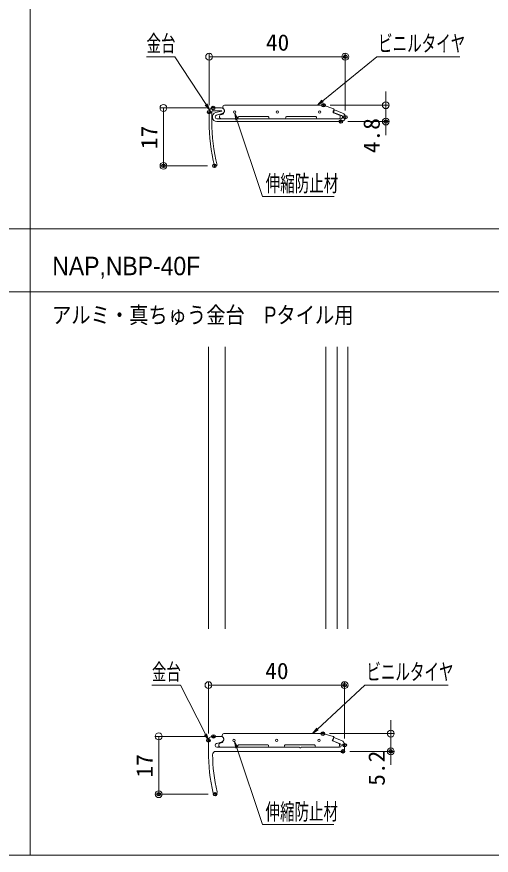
# Model space of a CAD drawing. Units: millimetres, scale not verified. Extents: x -400 to 400, y -277 to 277.
# Drawn here: x -74.7 to 64.6, y -277 to -30.7 of the extents above; entities that cross this region are included whole.
import ezdxf
from ezdxf.enums import TextEntityAlignment as Align

# ---------------------------------------------------------------- set-up
doc = ezdxf.new("R2010")
doc.units = ezdxf.units.MM
doc.header["$LTSCALE"] = 2
doc.header["$PDMODE"] = 32
doc.header["$PDSIZE"] = 1
for name, color, linetype, lineweight in [('0-0_zumenwaku', 6, 'Continuous', 9), ('0-2_0', 1, 'Continuous', 9), ('0-4_1', 3, 'Continuous', 9), ('0-5_CSLAYER1', 3, 'Continuous', 9), ('0-6_sunpou', 7, 'Continuous', 9), ('0-C_6文字', 2, 'Continuous', 9)]:
    doc.layers.add(name, color=color, linetype=linetype, lineweight=lineweight)
doc.layers.add('0-1_moji', color=2, linetype='Continuous')
doc.layers.add('0-3_Defpoints', color=7, linetype='Continuous')
doc.styles.add('ＭＳ ゴシック', font='')
doc.styles.add('ＭＳ Ｐゴシック', font='')
doc.styles.get('ＭＳ ゴシック').set_extended_font_data('MS Gothic')
doc.styles.get('ＭＳ Ｐゴシック').set_extended_font_data('MS PGothic')

# ---------------------------------------------------------------- blocks, each defined once
blk = doc.blocks.new('_Origin')
at = {"layer": '0-2_0'}
blk.add_line((0, 0), (-2, 0), dxfattribs=at)
blk.add_circle((0, 0), 1, dxfattribs=at)
blk = doc.blocks.new('MLeader9')
at = {"layer": '0-C_6文字', "color": 1}
blk.add_line((31.67, -42.447), (55.404, -42.447), dxfattribs=at)
at = {"layer": '0-C_6文字'}
blk.add_line((15.316, -55.703), (13.558, -56.714), dxfattribs=at)
at = {"layer": '0-C_6文字', "color": 1}
blk.add_lwpolyline([(15.104, -55.445), (30.95, -42.447), (31.67, -42.447)], dxfattribs=at)
at = {"layer": '0-C_6文字'}
blk.add_lwpolyline([(14.893, -55.187), (13.558, -56.714), (15.104, -55.445)], dxfattribs=at)
at = {"layer": '0-C_6文字', "style": 'ＭＳ ゴシック', "width": 0.65}
blk.add_text('ビニルタイヤ', height=4.809, dxfattribs=at).set_placement((31.371, -42.39), align=Align.BOTTOM_LEFT)
blk = doc.blocks.new('MLeader16')
at = {"layer": '0-C_6文字', "color": 1}
blk.add_line((-29, -42.447), (-36.647, -42.447), dxfattribs=at)
at = {"layer": '0-C_6文字'}
blk.add_line((-18.843, -56.323), (-18.03, -58.18), dxfattribs=at)
at = {"layer": '0-C_6文字', "color": 1}
blk.add_lwpolyline([(-19.122, -56.505), (-28.28, -42.447), (-29, -42.447)], dxfattribs=at)
at = {"layer": '0-C_6文字'}
blk.add_lwpolyline([(-19.401, -56.687), (-18.03, -58.18), (-19.122, -56.505)], dxfattribs=at)
at = {"layer": '0-C_6文字', "style": 'ＭＳ ゴシック', "width": 0.65}
blk.add_text('金台', height=4.809, dxfattribs=at).set_placement((-36.647, -42.398), align=Align.BOTTOM_LEFT)
blk = doc.blocks.new('MLeader23')
at = {"layer": '0-C_6文字'}
blk.add_line((-10.4, -61.064), (-10.719, -59.061), dxfattribs=at)
at = {"layer": '0-C_6文字', "color": 1}
blk.add_line((-1.82, -83.494), (18.427, -83.494), dxfattribs=at)
at = {"layer": '0-C_6文字'}
blk.add_lwpolyline([(-9.768, -60.852), (-10.719, -59.061), (-10.084, -60.958)], dxfattribs=at)
at = {"layer": '0-C_6文字', "color": 1}
blk.add_lwpolyline([(-10.084, -60.958), (-2.54, -83.494), (-1.82, -83.494)], dxfattribs=at)
at = {"layer": '0-C_6文字', "style": 'ＭＳ ゴシック', "width": 0.65}
blk.add_text('伸縮防止材', height=4.809, dxfattribs=at).set_placement((-1.64, -83.52), align=Align.BOTTOM_LEFT)
blk = doc.blocks.new('MLeader28')
at = {"layer": '0-C_6文字', "color": 1}
blk.add_line((28.228, -227.047), (51.962, -227.047), dxfattribs=at)
at = {"layer": '0-C_6文字'}
blk.add_line((13.786, -240.2), (12.092, -241.314), dxfattribs=at)
at = {"layer": '0-C_6文字', "color": 1}
blk.add_lwpolyline([(13.56, -239.955), (27.508, -227.047), (28.228, -227.047)], dxfattribs=at)
at = {"layer": '0-C_6文字'}
blk.add_lwpolyline([(13.333, -239.71), (12.092, -241.314), (13.56, -239.955)], dxfattribs=at)
at = {"layer": '0-C_6文字', "style": 'ＭＳ ゴシック', "width": 0.65}
blk.add_text('ビニルタイヤ', height=4.809, dxfattribs=at).set_placement((27.929, -226.99), align=Align.BOTTOM_LEFT)
blk = doc.blocks.new('MLeader29')
at = {"layer": '0-C_6文字', "color": 1}
blk.add_line((-27.42, -227.047), (-35.067, -227.047), dxfattribs=at)
at = {"layer": '0-C_6文字'}
blk.add_line((-18.988, -241.357), (-18.372, -243.289), dxfattribs=at)
at = {"layer": '0-C_6文字', "color": 1}
blk.add_lwpolyline([(-19.285, -241.509), (-26.7, -227.047), (-27.42, -227.047)], dxfattribs=at)
at = {"layer": '0-C_6文字'}
blk.add_lwpolyline([(-19.581, -241.662), (-18.372, -243.289), (-19.285, -241.509)], dxfattribs=at)
at = {"layer": '0-C_6文字', "style": 'ＭＳ ゴシック', "width": 0.65}
blk.add_text('金台', height=4.809, dxfattribs=at).set_placement((-35.067, -226.998), align=Align.BOTTOM_LEFT)
blk = doc.blocks.new('MLeader30')
at = {"layer": '0-C_6文字'}
blk.add_line((-10.458, -245.615), (-10.777, -243.613), dxfattribs=at)
at = {"layer": '0-C_6文字', "color": 1}
blk.add_line((-1.878, -268.046), (18.369, -268.046), dxfattribs=at)
at = {"layer": '0-C_6文字'}
blk.add_lwpolyline([(-9.826, -245.404), (-10.777, -243.613), (-10.142, -245.509)], dxfattribs=at)
at = {"layer": '0-C_6文字', "color": 1}
blk.add_lwpolyline([(-10.142, -245.509), (-2.598, -268.046), (-1.878, -268.046)], dxfattribs=at)
at = {"layer": '0-C_6文字', "style": 'ＭＳ ゴシック', "width": 0.65}
blk.add_text('伸縮防止材', height=4.809, dxfattribs=at).set_placement((-1.698, -268.072), align=Align.BOTTOM_LEFT)

msp = doc.modelspace()

# ---------------------------------------------------------------- linework, layer by layer
at = {"layer": '0-0_zumenwaku'}
for p, q in [((-70.823, 276.969), (-70.823, -277.031)), ((257.977, -93.031), (-400.023, -93.031)), ((-399.623, -111.554), (257.977, -111.554))]:
    msp.add_line(p, q, dxfattribs=at)
msp.add_lwpolyline([(-400.023, -277.031), (399.977, -277.031), (399.977, 276.969), (-400.023, 276.969)], close=True, dxfattribs=at)
at = {"layer": '0-2_0'}
for p, q in [((-18.258, -56.714), (-18.258, -41.447)), ((21.742, -58.211), (21.742, -41.447)), ((-16.258, -42.447), (19.742, -42.447)), ((33.624, -54.714), (33.624, -52.714)), ((-19.058, -57.514), (-32.683, -57.514)), ((17.336, -56.714), (34.624, -56.714)), ((33.624, -56.714), (33.624, -61.514)), ((-31.683, -59.514), (-31.683, -72.514)), ((22.439, -61.514), (34.624, -61.514)), ((33.624, -63.514), (33.624, -65.514)), ((-18.7, -74.514), (-32.683, -74.514)), ((-18.458, -241.314), (-18.458, -226.047)), ((21.542, -242.73), (21.542, -226.047)), ((-16.458, -227.047), (19.542, -227.047)), ((35.094, -239.314), (35.094, -237.314)), ((17.136, -241.314), (36.094, -241.314)), ((35.094, -241.314), (35.094, -246.514)), ((-18.97, -242.114), (-34.056, -242.114)), ((-33.056, -244.114), (-33.056, -257.114)), ((23.042, -246.514), (36.094, -246.514)), ((35.094, -248.514), (35.094, -250.514)), ((-18.518, -259.114), (-34.056, -259.114))]:
    msp.add_line(p, q, dxfattribs=at)
at = {"layer": '0-3_Defpoints'}
for p in [(21.742, -42.447), (15.336, -56.714), (-18.258, -58.714), (-17.058, -57.514), (20.439, -61.514), (21.742, -60.211), (33.624, -61.514), (-31.683, -74.514), (-16.7, -74.514), (21.542, -227.047), (15.136, -241.314), (-18.458, -243.314), (-16.97, -242.114), (21.042, -246.514), (21.542, -244.73), (35.094, -246.514), (-33.056, -259.114), (-16.518, -259.114)]:
    msp.add_point(p, dxfattribs=at)
at = {"layer": '0-4_1'}
for p, q in [((-18.458, -127.717), (-18.458, -210.491)), ((22.473, -127.717), (22.473, -210.491))]:
    msp.add_line(p, q, dxfattribs=at)
at = {"layer": '0-5_CSLAYER1'}
for p, q in [((-18.258, -61.514), (-18.258, -58.714)), ((-17.458, -58.514), (-17.458, -61.514)), ((-14.608, -58.314), (-17.258, -58.314)), ((-17.058, -57.514), (-14.608, -57.514)), ((-16.318, -58.873), (-14.595, -58.412)), ((-14.258, -57.514), (-14.258, -57.214)), ((-14.051, -57.719), (-14.258, -57.511)), ((-13.758, -56.714), (15.336, -56.714)), ((15.336, -56.714), (18.23, -57.767)), ((18.357, -58.242), (18.202, -58.427)), ((18.242, -58.814), (18.532, -58.068)), ((20.621, -59.742), (18.242, -58.814)), ((18.315, -58.896), (20.059, -59.636)), ((18.532, -58.068), (20.912, -58.997)), ((-14.388, -59.185), (-16.11, -59.646)), ((-15.97, -60.714), (20.439, -60.714)), ((20.439, -61.514), (-15.97, -61.514)), ((-14.789, -59.469), (-14.5, -59.392)), ((-9.758, -60.214), (-9.758, -60.414)), ((-9.558, -60.014), (-0.958, -60.014)), ((-0.758, -60.214), (-0.758, -60.414)), ((4.242, -60.214), (4.242, -60.414)), ((13.042, -60.014), (4.442, -60.014)), ((13.242, -60.214), (13.242, -60.414)), ((20.242, -59.912), (20.242, -60.214)), ((-15.923, -74.324), (-16.7, -74.514)), ((-18.458, -246.514), (-18.458, -243.314)), ((-17.258, -242.114), (-14.808, -242.114)), ((-14.588, -243.785), (-16.088, -244.186)), ((-14.458, -242.114), (-14.458, -241.814)), ((-14.251, -242.319), (-14.458, -242.111)), ((18.317, -242.557), (17.955, -243.184)), ((18.05, -243.468), (19.859, -244.236)), ((-16.458, -244.669), (-16.458, -244.814)), ((-15.958, -245.314), (8.292, -245.314)), ((-14.989, -244.069), (-14.7, -243.992)), ((-9.791, -244.814), (-9.791, -245.014)), ((-9.591, -244.614), (-0.991, -244.614)), ((-0.791, -244.814), (-0.791, -245.014)), ((3.875, -244.814), (3.875, -245.014)), ((12.675, -244.614), (4.075, -244.614)), ((8.792, -245.314), (20.042, -245.314)), ((12.875, -244.814), (12.875, -245.014)), ((20.042, -244.512), (20.042, -244.814)), ((20.542, -244.814), (20.542, -244.73)), ((21.542, -244.73), (21.542, -246.014)), ((21.042, -246.514), (-16.258, -246.514))]:
    msp.add_line(p, q, dxfattribs=at)
for points in [[(-13.958, -241.314), (15.136, -241.314), (18.135, -242.117)], [(20.223, -244.265), (18.042, -243.414), (18.405, -242.482), (20.587, -243.333)]]:
    msp.add_lwpolyline(points, dxfattribs=at)
for centre in [(-10.758, -58.714), (1.742, -58.714), (14.242, -58.714), (-10.958, -243.314), (1.542, -243.314), (14.042, -243.314)]:
    msp.add_circle(centre, 0.35, dxfattribs=at)
for centre, radius, start, end in [((-17.058, -58.714), 1.2, 90, 180), ((-17.258, -58.514), 0.2, 90, 180), ((-15.97, -60.171), 1.343, 105, 270), ((-14.608, -58.364), 0.85, 285, 90), ((-14.608, -58.364), 0.05, 285, 90), ((-14.758, -58.426), 1, 285, 45), ((-13.758, -57.214), 0.5, 90, 180), ((18.432, -58.62), 0.3, 140, 247), ((18.128, -58.049), 0.3, 320, 70), ((20.439, -60.211), 1.303, 270, 68.68871), ((36.742, -61.514), 55, 180, 193.67202), ((36.742, -61.514), 54.2, 180, 193.67202), ((-15.97, -60.171), 0.543, 105, 270), ((-14.625, -60.081), 0.633, 105, 270), ((-10.058, -60.414), 0.3, 270, 0), ((-9.558, -60.214), 0.2, 90, 180), ((-0.958, -60.214), 0.2, 0, 90), ((-0.458, -60.414), 0.3, 180, 270), ((3.942, -60.414), 0.3, 270, 0), ((4.442, -60.214), 0.2, 90, 180), ((13.042, -60.214), 0.2, 0, 90), ((13.542, -60.414), 0.3, 180, 270), ((19.742, -60.214), 0.5, 270, 0), ((19.942, -59.912), 0.3, 0, 67), ((20.439, -60.211), 0.503, 270, 68.68871), ((-13.958, -241.814), 0.5, 90, 180), ((-17.258, -243.314), 1.2, 90, 180), ((-14.808, -242.964), 0.85, 285, 90), ((-14.958, -243.026), 1, 285, 45), ((18.128, -243.284), 0.2, 150, 247), ((18.057, -242.407), 0.3, 330, 75), ((20.042, -244.73), 1.5, 0, 68.68871), ((-15.958, -244.669), 0.5, 105, 180), ((-15.958, -244.814), 0.5, 180, 270), ((-14.825, -244.681), 0.633, 105, 270), ((-10.091, -245.014), 0.3, 270, 0), ((-9.591, -244.814), 0.2, 90, 180), ((-0.991, -244.814), 0.2, 0, 90), ((-0.491, -245.014), 0.3, 180, 270), ((3.575, -245.014), 0.3, 270, 0), ((4.075, -244.814), 0.2, 90, 180), ((8.542, -245.257), 0.256, 192.68038, 347.31962), ((12.675, -244.814), 0.2, 0, 90), ((13.175, -245.014), 0.3, 180, 270), ((19.542, -244.814), 0.5, 270, 0), ((19.742, -244.512), 0.3, 0, 67), ((20.042, -244.814), 0.5, 270, 0), ((20.042, -244.73), 0.5, 0, 68.68871), ((21.042, -246.014), 0.5, 270, 0), ((36.542, -246.514), 55, 180, 192.91135), ((-16.258, -247.514), 1, 90, 180), ((36.542, -246.514), 53.8, 180.93744, 192.74359), ((-16.518, -258.514), 0.6, 192.74359, 12.74359)]:
    msp.add_arc(centre, radius, start, end, dxfattribs=at)
at = {"layer": '0-6_sunpou'}
for p, q in [((-13.528, -210.491), (-13.528, -127.717)), ((16.067, -210.491), (16.067, -127.717)), ((19.336, -210.491), (19.336, -127.717))]:
    msp.add_line(p, q, dxfattribs=at)

# ---------------------------------------------------------------- block references
at = {"layer": '0-2_0'}
for p, rotation in [((-18.258, -42.447), 180), ((-31.683, -57.514), 90), ((33.624, -56.714), 270), ((33.624, -61.514), 90), ((-31.683, -74.514), 270), ((-18.458, -227.047), 180), ((-33.056, -242.114), 90), ((35.094, -241.314), 270), ((35.094, -246.514), 90), ((-33.056, -259.114), 270)]:
    msp.add_blockref('_Origin', p, dxfattribs=dict(at, rotation=rotation))
for p in [(21.742, -42.447), (21.542, -227.047)]:
    msp.add_blockref('_Origin', p, dxfattribs=at)
at = {"layer": '0-C_6文字'}
for name in ['MLeader16', 'MLeader9', 'MLeader23', 'MLeader29', 'MLeader28', 'MLeader30']:
    msp.add_blockref(name, (0, 0), dxfattribs=at)

# ---------------------------------------------------------------- texts
at = {"layer": '0-1_moji', "style": 'ＭＳ Ｐゴシック'}
for s, height, width, p in [('NAP,NBP-40F', 5.423, 0.95, (-64.317, -108.27)), ('アルミ・真ちゅう金台\u3000Pタイル用', 4.883, 0.85, (-64.391, -122.236))]:
    msp.add_text(s, height=height, dxfattribs=dict(at, width=width)).set_placement(p, align=Align.BOTTOM_LEFT)
at = {"layer": '0-2_0', "color": 2, "style": 'ＭＳ ゴシック', "width": 1.05}
for p in [(-1.592, -42.122), (-1.792, -226.722)]:
    msp.add_text('40', height=4.809, dxfattribs=at).set_placement(p, align=Align.BOTTOM_LEFT)
for s, p in [('4.8', (33.299, -70.796)), ('17', (-32.008, -69.597)), ('17', (-33.381, -254.197)), ('5.2', (34.77, -256.637))]:
    msp.add_text(s, height=4.809, rotation=90, dxfattribs=at).set_placement(p, align=Align.BOTTOM_LEFT)

doc.saveas('drawing.dxf')
